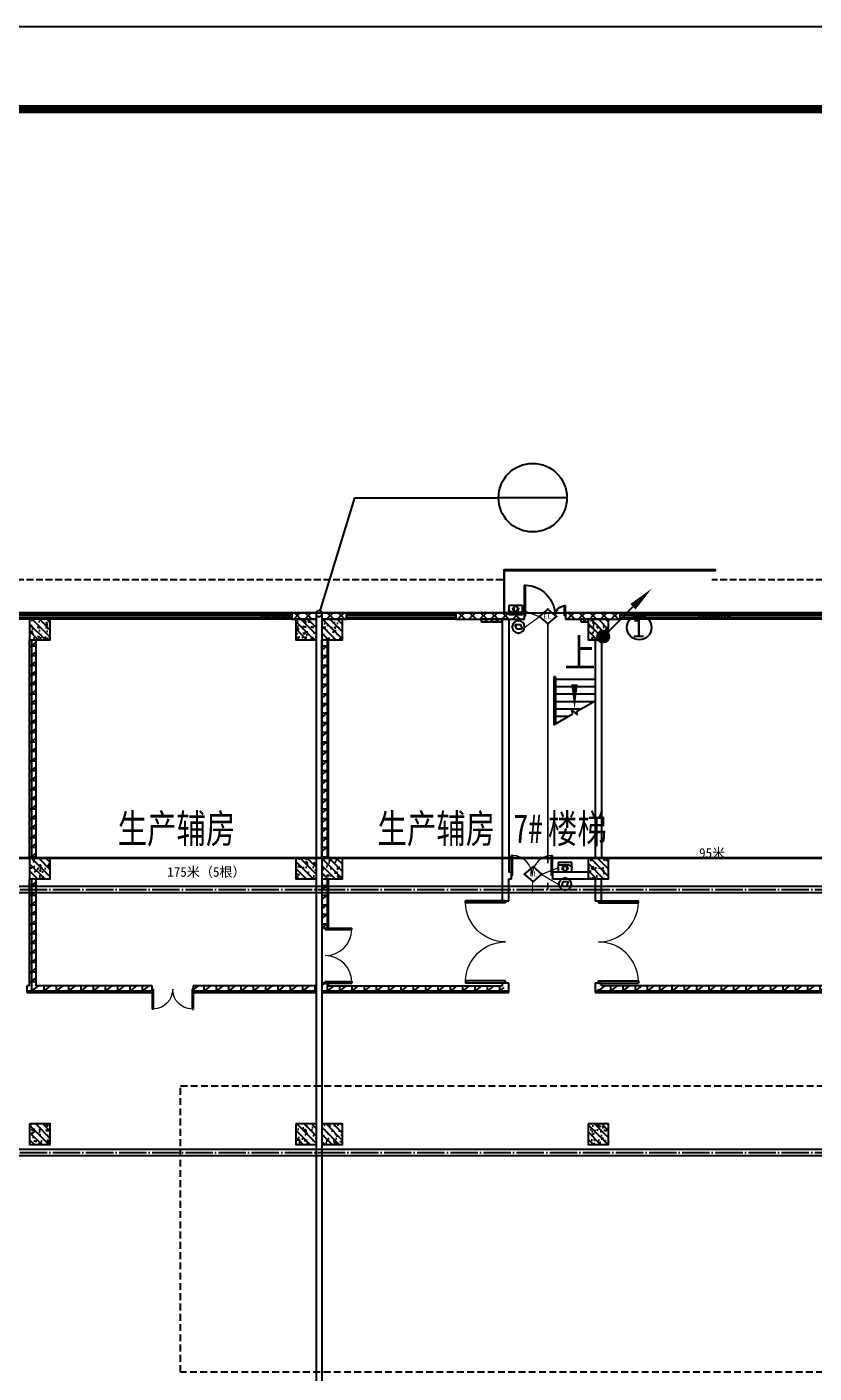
# Model space of a CAD drawing. Header units: millimetres. Extents: x -633009578 to 5705885, y -633235091 to 2571734.
# Drawn here: x 4095545 to 4124302, y 2168315 to 2217460 of the extents above; entities that cross this region are included whole.
import ezdxf
from ezdxf.enums import TextEntityAlignment as Align

# ---------------------------------------------------------------- set-up
doc = ezdxf.new("R2010")
doc.units = ezdxf.units.MM
doc.header["$LTSCALE"] = 1000
doc.header["$MEASUREMENT"] = 0
for name, pattern in [('DASH', [0.35, 0.25, -0.1]), ('DOTE', [2.4200000000000004, 2, -0.2, 0.02, -0.2]), ('HIDDEN', [0.375, 0.25, -0.125])]:
    doc.linetypes.add(name, pattern=pattern)
doc.layers.get('0').update_dxf_attribs({"color": 9})
for name, color, linetype in [('000000000000电气', 7, 'Continuous'), ('3T_WOOD', 21, 'Continuous'), ('A-ABOV(投影线)', 154, 'HIDDEN'), ('A-COLUM(柱)', 255, 'Continuous'), ('A-DI-I(索引)', 21, 'Continuous'), ('A-DOOR(门）', 4, 'Continuous'), ('A-F-AREA(计算)', 5, 'Continuous'), ('A-FLOR(看线)', 8, 'Continuous'), ('A-HATH(填充)', 8, 'Continuous'), ('A-LM-RAIL(栏杆)', 167, 'Continuous'), ('A-ST-O(室外)', 54, 'Continuous'), ('A-STAR(楼梯)', 51, 'Continuous'), ('A-TEXT(房间)', 243, 'Continuous'), ('A-WALL(墙)', 255, 'Continuous'), ('A-WINDOW（窗）', 4, 'Continuous'), ('DIM_SYMB', 3, 'Continuous'), ('PUB_TEXT', 7, 'Continuous'), ('WALL', 9, 'Continuous'), ('电-弱电平面-箭头', 3, 'Continuous'), ('电-强电平面-线缆', 3, 'Continuous'), ('电-桥架', 4, 'Continuous'), ('设备-安防', 3, 'Continuous'), ('设备-箱柜', 3, 'Continuous'), ('院图签、封面151013$0$PUB_TITLE', 153, 'Continuous'), ('院图签、封面151013$0$图签文字', 4, 'Continuous')]:
    doc.layers.add(name, color=color, linetype=linetype)
doc.styles.add('_TCH', font='simhei.ttf', dxfattribs={"width": 0.75, "bigfont": 'hztxt.shx'})
doc.styles.add('_TCH_DIM', font='simhei.ttf', dxfattribs={"width": 0.8, "bigfont": 'hztxt.shx'})
doc.styles.add('_TEL_DIM', font='simhei.ttf', dxfattribs={"height": 3.5, "bigfont": 'HZTXT'})
doc.styles.add('IDQSTYLE', font='simhei.ttf', dxfattribs={"width": 0.707, "bigfont": 'hztxt.shx'})
doc.styles.add('宋', font='simhei.ttf', dxfattribs={"width": 0.8})
doc.styles.add('宋体', font='simhei.ttf')
doc.styles.add('院图签、封面151013$0$-宋体', font='simhei.ttf', dxfattribs={"width": 0.8})
pattern_1 = [(45, (2917379.395743424, 677977.51603476), (-56.1266007566822, 56.12660075668221), [])]
pattern_2 = [(0, (1606821.475196055, 677964.29318137), (0, 350), []), (37.875, (1607221.475196055, 677964.29318137), (-169.61527734408, 218.0766567528281), []), (90, (1607221.475196055, 677964.29318137), (-450, 2.755455298081545e-14), [])]
pattern_3 = [(45, (1606921.475196055, 677964.29318137), (-100.0001016555733, 100.0001016555733), []), (135, (1606921.475196055, 677964.29318137), (-100.0001016555733, -100.0001016555733), [])]
pattern_4 = [(45, (1607021.475196055, 677964.29318137), (-200.0002033111466, 200.0002033111467), []), (135, (1607021.475196055, 677964.29318137), (-200.0002033111467, -200.0002033111466), [])]

# ---------------------------------------------------------------- blocks, each defined once
blk = doc.blocks.new('$equip$00002496')
for p, q in [((-0.3257586027029902, -0.01245651182034635), (-0.3257586027029902, -0.04339440534022287)), ((-0.3257586027029902, -0.04339440534022287), (-0.2349881161644589, -0.04339440534022287)), ((-0.2349881161644589, -0.07433229886373738), (-0.2349881161644589, -0.01245651182034635)), ((0.2318991003703559, -0.04339041039929725), (0.3257586027029902, -0.04343435477494495)), ((0.2318995781242847, -0.07433229886373738), (0.2318995781242847, -0.01245651182034635)), ((0.3257586027029902, -0.01245651182034635), (0.3257586027029902, -0.04339440534022287))]:
    blk.add_line(p, q)
at = {"const_width": 0.04}
for points in [[(-0.3257569673587568, -0.01199135613933322), (-0.3257586027029902, -0.04339440534022287), (-0.2655665311758639, -0.04339440534022287)], [(-0.3257586027029902, -0.01209546335303457), (-0.3254450895765331, 0.007862924336222932), (-0.3246427298145136, 0.02099261244438821), (-0.3230396698054392, 0.03683146784896962), (-0.3200834360468434, 0.05640672732988605), (-0.3158846532169264, 0.07655434396292549), (-0.3114238906564424, 0.0934556857937423), (-0.3053167008911259, 0.1125148900100612), (-0.2961030303267762, 0.1360363546918961), (-0.2870512925146613, 0.1553192011742794), (-0.2776002755272202, 0.1727327617008996), (-0.2650090074748732, 0.1928330976625148), (-0.2480697203573072, 0.2158072831662139), (-0.2307201034273021, 0.2357486963155679), (-0.2183433735772269, 0.2482254943279258), (-0.2048552286432823, 0.2604362391903123), (-0.1911825684801443, 0.2715267914645665), (-0.1736025161517318, 0.2841171126310655), (-0.1547964517085347, 0.2957489191248897), (-0.1366549688245868, 0.3053642205159122), (-0.1125469685212011, 0.3159432491156622), (-0.09099250963481609, 0.3234552737812919), (-0.07185881528130267, 0.3286887830108753), (-0.0476470465073362, 0.3334767393171205), (-0.03344249982910696, 0.3353641694484395), (-0.01254353142576292, 0.33693107711224), (0.006284847928327508, 0.3371227143543365), (0.02112160998512991, 0.3364609976488282), (0.03364834297099151, 0.3353416012541857), (0.04427512355323415, 0.3339856622114894), (0.0514455190859735, 0.3328576949279523), (0.06296124946675263, 0.3306819992103556), (0.07295717955275904, 0.3284235992541653), (0.08476642325695138, 0.3253025975027413), (0.09841386118205264, 0.3210671038432338), (0.1073930458223913, 0.3179007922954042), (0.1189192084857496, 0.3133782735822024), (0.1273616340185981, 0.309727315147029), (0.1385068310191855, 0.3044504504359793), (0.1500006543647032, 0.2984373588406015), (0.1638636618590681, 0.2903635228794883), (0.1733825990086189, 0.2842636587374727), (0.1825355213950388, 0.2779405411420157), (0.1897162082022987, 0.2726458121323958), (0.1961934307328193, 0.2676024858810706), (0.2032832070399309, 0.2617741676658625), (0.2108134823647561, 0.2552078580083617), (0.217798692494398, 0.2487452608329477), (0.228148777372553, 0.2384502620334388), (0.2384204440459143, 0.2272843058126455), (0.2434306646027835, 0.2214536424435209), (0.2496786895935657, 0.2137899235021905), (0.2547404104698217, 0.2072320931656577), (0.2611980655201478, 0.1983612801268464), (0.2680283635418164, 0.1882836692966521), (0.2770073256251635, 0.1737512327563309), (0.2837973800196778, 0.1615835285520006), (0.2918694003747078, 0.1454322725621751), (0.2969779347913573, 0.1339993972869706), (0.3002692127192859, 0.126001952077786), (0.3046930583077483, 0.1142746343793988), (0.3092767016933067, 0.1005832550908963), (0.3129390048998175, 0.08807579556378187), (0.3161395389179233, 0.07547706223704154), (0.3186645603709621, 0.06388206950578024), (0.3211643142713001, 0.0500421286051278), (0.3228813630266814, 0.03809697220276576), (0.3240568224427989, 0.02762096420337912), (0.324859512373223, 0.01811108543552109), (0.3254132453730563, 0.00858592767326627), (0.3257090797560522, -0.00049248671712121), (0.3257832243107259, -0.007853463819628814), (0.3257586027029902, -0.01597356299680541)], [(0.2318995781242847, -0.04343435477494495), (0.3257586027029902, -0.04343435477494495), (0.3257689946476603, -0.01254634189172066)]]:
    blk.add_lwpolyline(points, dxfattribs=at)
blk.add_lwpolyline([(-0.2349881161644589, -0.04339440534022287), (-0.234988116149907, -0.07433229886373738, 0.0182959325663468), (-0.2341963414801285, -0.09596305228842539, 0.02057100331636309), (-0.2314330486115068, -0.1200309692394512, 0.01615663239953969), (-0.2279163057246478, -0.1385404972170363, 0.01693810384346652), (-0.2229987668251852, -0.1574872628661979, 0.01329564042987737), (-0.2183254288102034, -0.1718583239271538, 0.01774370437729911), (-0.2109808493987657, -0.190436463271908, 0.01810240356969195), (-0.202383055788232, -0.2083190727098554, 0.02333614132905712), (-0.1896684531238861, -0.229968408079003, 0.02044170027676835), (-0.1774249378067907, -0.2471703877454274, 0.01989766451918913), (-0.1643957158521516, -0.2626632182400499, 0.02937469172712198), (-0.1439065932936501, -0.2826519741392985, 0.02046687747088341), (-0.1288843219663249, -0.2946362194343237, 0.01994697534980988), (-0.1136344562692102, -0.3049034932155337, 0.02634036321689085), (-0.09301181325281505, -0.3161697710966109, 0.02276514568385508), (-0.07478138820442837, -0.3239164370424987, 0.02206410967143575), (-0.05684026748349424, -0.3297063967147551, 0.0175610551311905), (-0.04245622256712522, -0.3331187941075768, 0.01884926235006773), (-0.02688140393001959, -0.3356341081016581, 0.02667427645081797), (-0.004813117921003141, -0.3371611547772773, 0.02406458763464014), (0.01513338900986128, -0.3365152710211987, 0.01749181383793592), (0.02959480640129186, -0.334837958071148, 0.02217984979833747), (0.04783707972092088, -0.3312386844263528, 0.01670575936897621), (0.06151090867933817, -0.3274165873117454, 0.0217722080425489), (0.0790706878178753, -0.3210165422860882, 0.03374751034879078), (0.1057169104751665, -0.3077975864252949, 0.02730692637543976), (0.1266723583685234, -0.2939906737810816, 0.03748691983271558), (0.1535541368793929, -0.2707855348744488, 0.02366876899911156), (0.1697097239521099, -0.2529639476961165, 0.02463610663642848), (0.1846068157610716, -0.2329478090214252, 0.02205649491069121), (0.1970839504210744, -0.2124338016146794, 0.01935462041009298), (0.206340296252165, -0.1939205355338345, 0.01688452340010287), (0.2137288127123611, -0.1760053912075819, 0.01966230157732925), (0.2205645790236304, -0.1552443572727498, 0.01731440631145223), (0.2255364213342546, -0.135285412416124, 0.01765737348860424), (0.2290203964221291, -0.1154880664689699, 0.01633418443731503), (0.2311199677496916, -0.09579652929824078, 0.01862757118903319), (0.2318995781388367, -0.07433229886373738, -0.000472708372486724), (0.2318995781242847, -0.05279222321769339, 0.0004727079955161621), (0.2318995781242847, -0.03244852855277713, -0.0004727079955161849), (0.2318995781242847, -0.01245341187313898, 0.0193493677842396), (0.2310570476547582, 0.009855565578618553, 0.01770133877692018), (0.2286674682109151, 0.03113219686929369, 0.0176091688965659), (0.2250366548687452, 0.05081065330523415, 0.01973381331635689), (0.2191032464616001, 0.07337515754625201, 0.01545712335130221), (0.2136441482725786, 0.08944355720814201, 0.01638136793352114), (0.2064366456615971, 0.1069191381830024, 0.01889577194154605), (0.1974724603933282, 0.124934014853352, 0.01460926708694749), (0.1893017992697423, 0.1389198372235114, 0.01834707667655943), (0.1788048267626436, 0.154441256672726, 0.01802701254956099), (0.1670945117075462, 0.16930223901727, 0.01918510430489061), (0.1545159021334257, 0.1830286705735489, 0.02609018841368346), (0.1355203122220701, 0.2003201775660273, 0.02726780140366601), (0.1154953059740365, 0.2149753960547969, 0.02826022181265756), (0.09302354548708536, 0.2278643579738855, 0.01768013504660025), (0.07947741153475363, 0.2340587330181734, 0.02983831462154809), (0.05467275061528198, 0.242662508819194, 0.03688840652984774), (0.02498369276872836, 0.248695417874842, 0.03132680170442304), (-0.00154426900553517, 0.2503981151239714, 0.02152297382195137), (-0.01876981760142371, 0.249681544064515, 0.02781603352576516), (-0.04232023857184686, 0.2463571927401063, 0.02781924796867374), (-0.06450405267241877, 0.2406578850968799, 0.01792787672923883), (-0.07963114288577344, 0.2352566086992738, 0.0262865457487697), (-0.09992356615839526, 0.2259165745053906, 0.02119287732084118), (-0.11706115740526, 0.2159602789688506, 0.0171568808815843), (-0.1294802093179896, 0.207409261194698, 0.02416187819285423), (-0.1477007803769084, 0.1925049077508447, 0.02878934091920857), (-0.167043774476042, 0.1729245897222427, 0.01847703741819992), (-0.1794630369258812, 0.1577163090223621, 0.0213830109619632), (-0.1916570924367988, 0.1400851354956103, 0.01760758065260107), (-0.2016330892802216, 0.1229453873020248, 0.01681983214104903), (-0.2093724703590851, 0.1072558663363452, 0.01906551868470904), (-0.2177670299279271, 0.08662868678948143, 0.01663457793315364), (-0.2233549865341047, 0.06948587926308392, 0.01199850358657596), (-0.227126173209399, 0.05518552293506218, 0.01921348092443342), (-0.2312853431794792, 0.03417440378689207, 0.0129120010522256), (-0.2334025729942368, 0.01812716938002268, 0.01673519548586339), (-0.2347496548027266, -0.0005786718757008202, 0.009174826161293947), (-0.2349881161644589, -0.01245651182034635, 0.0008621608417457901), (-0.2349881161644589, -0.04339440534022287), (-0.2961449461872689, -0.04339440534022287, 56.79143426085979)], format="xyb", dxfattribs=at)
for centre, major_axis, ratio, start_param, end_param in [((0, -0.007853463819628814), (-5.946726671962764e-16, 0.3450403896201966), 0.944188663444044, 4.700094459124145, 7.866276155235024), ((-0.00154426900553517, -0.01245651181670837), (0, 0.2628546269403538), 0.8881100928804517, 4.71238898038469, 7.853981633974483), ((-0.00154426900553517, -0.07433229886373738), (0, -0.2628546269403538), 0.8881100928804517, 4.71238898038469, 7.853981633974483)]:
    blk.add_ellipse(centre, major_axis=major_axis, ratio=ratio, start_param=start_param, end_param=end_param)
for p in [(0, 0.3371869258007791), (-0.3257586027029902, -0.04339440534022287), (0, -0.3371811744327715), (0.3256694684678223, -0.04536965262741433)]:
    blk.add_point(p)
at = {"color": 7, "style": '_TEL_DIM', "flags": 1}
blk.add_attdef('A', text='', height=2e-05, dxfattribs=at).set_placement((0, 0), align=Align.MIDDLE_CENTER)
blk = doc.blocks.new('$equip$00002617')
for p, q in [((0.6250151190488396, 0.4150200000058248), (-0.6249848809511604, 0.4150200000058248)), ((-0.6249848809511604, 0.4150200000058248), (-0.6249848809511604, -0.4149799999959214)), ((-0.6249848809511604, 0.2150200000050972), (0.3250151190459292, 0.2150200000050972)), ((0.3250151190459292, 0.2150200000050972), (0.6250151190488396, 0.07502000000567932)), ((0.6250151190488396, -0.4149799999959214), (0.6250151190488396, 0.4150200000058248)), ((-0.6249848809511604, -0.4149799999959214), (0.6250151190488396, -0.4149799999959214))]:
    blk.add_line(p, q)
at = {"linetype": 'Continuous', "const_width": 0.04}
blk.add_lwpolyline([(-0.6249848809511604, 0.4150200000058248), (0.6250151190488396, 0.4150200000058248), (0.6250151190488396, -0.4149799999959214), (-0.6249848809511604, -0.4149799999959214)], close=True, dxfattribs=at)
at = {"color": 1}
for p in [(-0.6249848809511604, 2.000000495172571e-05), (1.51190488395514e-05, 0.4150200000058248), (0.6250151190488396, 2.000000495172571e-05), (0.01750438004455646, -0.4149799999959214)]:
    blk.add_point(p, dxfattribs=at)
at = {"color": 7, "style": '_TEL_DIM', "flags": 1}
blk.add_attdef('A', text='', height=2.5e-05, dxfattribs=at).set_placement((0, 0), align=Align.MIDDLE_CENTER)
blk = doc.blocks.new('A$C40EF29F0')
for name, p, xscale, yscale, zscale in [('$equip$00002617', (257.9972608285025, 173.994528161973), 400, 400, 400), ('$equip$00002496', (256.1213830718771, 133.3334205766732), 315, 315, 315)]:
    blk.add_blockref(name, p, dxfattribs=dict(xscale=xscale, yscale=yscale, zscale=zscale))
blk = doc.blocks.new('$equip$00002620')
for p, q in [((-0.1058179566880426, 0.1152844922435179), (-0.1858179566897888, -0.1047155077576463)), ((0.1624100250937772, 0.1152844922435179), (-0.1058179566880426, 0.1152844922435179)), ((0.08241002509203099, -0.1047155077576463), (0.1624100250937772, 0.1152844922435179)), ((-0.1858179566897888, -0.1047155077576463), (0.08241002509203099, -0.1047155077576463))]:
    blk.add_line(p, q)
at = {"const_width": 0.04}
blk.add_lwpolyline([(-0.2999925000021904, 9.999999747378752e-06, 1), (0.3000075000036304, 9.999999747378752e-06, 0.9999999999999999), (-0.2999925000021904, 9.999999747378752e-06, 1)], format="xyb", dxfattribs=at)
blk.add_circle((7.500000720028765e-06, 9.999999747378752e-06), 0.3000000000001062)
at = {"color": 1}
for p in [(-0.2999924999985524, 9.999999747378752e-06), (7.500000720028765e-06, 0.3000099999990198), (0.3000075000036304, 9.999999747378752e-06), (7.500000720028765e-06, -0.299989999999525)]:
    blk.add_point(p, dxfattribs=at)
at = {"color": 7, "style": '_TEL_DIM', "flags": 1}
blk.add_attdef('A', text='', height=2.5e-05, dxfattribs=at).set_placement((0, 0), align=Align.MIDDLE_CENTER)
blk = doc.blocks.new('$equip$00002474')
for p, q in [((-0.519992380955955, 1.000000338535756e-05), (7.619048119522631e-06, 0.4400100000020757)), ((7.619048119522631e-06, -0.4399899999989429), (-0.519992380955955, 1.000000338535756e-05)), ((7.619048119522631e-06, 0.4400100000020757), (0.5200076190521941, 1.000000338535756e-05)), ((0.5200076190521941, 1.000000338535756e-05), (7.619048119522631e-06, -0.4399899999989429))]:
    blk.add_line(p, q)
at = {"const_width": 0.04}
blk.add_lwpolyline([(7.619048119522631e-06, 0.4400100000020757), (-0.519992380955955, 1.000000338535756e-05), (7.619048119522631e-06, -0.4399899999989429), (0.5200076190521941, 1.000000338535756e-05), (7.619048119522631e-06, 0.4400100000020757), (-0.519992380955955, 1.000000338535756e-05)], dxfattribs=at)
for p in [(-0.519992380955955, 1.000000338535756e-05), (7.619048119522631e-06, 0.4400100000020757), (0.5200076190521941, 1.000000338535756e-05), (7.619048119522631e-06, -0.4399899999989429)]:
    blk.add_point(p)
at = {"color": 7, "style": '_TEL_DIM'}
blk.add_attdef('$TEXT$', text='', height=0.3, dxfattribs=at).set_placement((0.02805548798642121, 0.01213281898526475), align=Align.MIDDLE_CENTER)
at = {"color": 7, "style": '_TEL_DIM', "flags": 1}
blk.add_attdef('A', text='', height=2e-05, dxfattribs=at).set_placement((0, 0), align=Align.MIDDLE_CENTER)
blk = doc.blocks.new('*X130')
at = {"color": 0, "linetype": 'Continuous'}
for p, q in [((192.587376364835, 446.7215535232801), (193.8713933576327, 448.0055705160779)), ((192.6509968705344, 446.3609099602676), (194.2320369206452, 447.9419500103785)), ((192.6864539319484, 447.2448951591055), (193.3480517218074, 447.9064929489645)), ((192.7889704286661, 446.0746194496875), (194.5183274312254, 447.8039764522467)), ((192.9823694457329, 445.8437543980423), (194.7491924828706, 447.61057743518)), ((193.2275231399996, 445.664644023597), (194.9283028573159, 447.3654237409133)), ((193.5311577474, 445.5440145622856), (195.0489323186273, 447.0617891335129)), ((193.9202347052458, 445.5088274514194), (195.0841194294935, 446.6727121756671)), ((194.6075199946775, 445.7718486721392), (194.8210982087737, 445.9854268862354))]:
    blk.add_line(p, q, dxfattribs=at)
blk = doc.blocks.new('HC001441')
at = {"color": 0, "linetype": 'Continuous'}
blk.add_line((0, -0.05776119327242668), (3.105492900474815, 3.117216328523909), dxfattribs=at)
blk.add_lwpolyline([(3.105492900474815, 3.117216328523909, 0.8, 0, 0), (5.057392361378561, 5.003787405167827, 0, 0, 0)], format="xyseb", dxfattribs=at)
blk.add_circle((0, 0), 0.625, dxfattribs=at)
at = {"color": 0, "linetype": 'Continuous', "xscale": 0.5, "yscale": 0.5, "zscale": 0.5}
blk.add_blockref('*X130', (-96.91845018383279, -223.3780232566237), dxfattribs=at)
at = {"color": 0, "style": 'IDQSTYLE', "width": 0.7}
blk.add_attdef('PSFHATT', (7.057392361378561, -0.62500001), '', height=2.5, dxfattribs=at)
blk = doc.blocks.new('G$CF6649E20')
at = {"layer": '电-弱电平面-箭头', "color": 4}
blk.add_circle((1316.889421409462, 332.4712073528208), 448.9330526033001, dxfattribs=at)
at = {"layer": '电-弱电平面-箭头', "color": 4, "xscale": 350, "yscale": 350, "zscale": 350}
blk.add_blockref('HC001441', (0, 0), dxfattribs=at)
at = {"layer": '电-弱电平面-箭头', "color": 4, "style": '宋'}
blk.add_text('1', height=700, dxfattribs=at).set_placement((1046.360447603278, -30.60809063538909))
blk = doc.blocks.new('G$C989A74A2')
blk.add_blockref('G$CF6649E20', (76989.5834476673, -645.3929579644464))
blk = doc.blocks.new('建筑图框_A1')
at = {"layer": '院图签、封面151013$0$PUB_TITLE'}
blk.add_lwpolyline([(0, 0), (84100, 0), (84100, 59400), (0, 59400)], close=True, dxfattribs=at)
at = {"layer": '院图签、封面151013$0$PUB_TITLE', "const_width": 100}
blk.add_lwpolyline([(2500, 1000), (83100, 1000), (83100, 58400), (2500, 58400)], close=True, dxfattribs=at)
at = {"layer": '院图签、封面151013$0$图签文字', "color": 6, "style": '院图签、封面151013$0$-宋体'}
for tag, height, width, p in [('工程主持人', 400, 0.7999999999883585, (79990.91196859907, 29505.93707200652)), ('审定', 400, 0.7999999999883585, (79990.91196859907, 28705.93707200605)), ('审核', 400, 0.7999999999883585, (79990.91196859907, 27905.93707200559)), ('专业负责人', 400, 0.7999999999883585, (79990.91196859907, 27105.93707200512)), ('校对', 400, 0.7999999999883585, (79990.91196859907, 26305.93707200466)), ('设计', 400, 0.7999999999883585, (79990.91196859907, 25505.93707200419)), ('方案设计人', 400, 0.7999999999883585, (79990.91196859907, 24706.79438478127)), ('工程编号', 300, 0.7000000000116415, (81000.00416498398, 8700.424278954277)), ('版次', 300, 0.7000000000116415, (78738.08139540046, 3005.726258059498)), ('日期', 300, 0.7000000000116415, (82038.0813954557, 3000.226258123759)), ('图号', 200, 0.7000000000116415, (82538.08139542397, 2400.075247410685)), ('比例', 300, 0.7000000000116415, (78738.08139537089, 2200.188802679535)), ('图号_X施', 300, 0.7000000000116415, (81538.08139540977, 2200.188802651362)), ('图号_总数', 200, 0.7000000000116415, (82538.08139541186, 2000.075247410219))]:
    blk.add_attdef(tag, text='', height=height, dxfattribs=dict(at, width=width)).set_placement(p, align=Align.MIDDLE_CENTER)
at = {"layer": '院图签、封面151013$0$图签文字', "color": 6, "style": '院图签、封面151013$0$-宋体', "width": 0.7}
for tag, p in [('建设单位_001', (80935.88661794258, 7446.21079580821)), ('工程名称_001', (80933.52706738078, 6045.368099178996)), ('图名_001', (79742.88288308708, 4059.656552180292))]:
    blk.add_attdef(tag, p, '', height=300, dxfattribs=at)
blk = doc.blocks.new('$DorLib2D$00000002')
for p, q in [((-0.5, -5.684341886080802e-17), (-0.5000000000000007, 0.4875)), ((-0.4750000000000007, 0.4875), (-0.5000000000000007, 0.4875)), ((-0.475, -2.842170943040401e-17), (-0.4750000000000007, 0.4875)), ((0.475, -2.842170943040401e-17), (0.4750000000000007, 0.4875)), ((0.4750000000000007, 0.4875), (0.5000000000000007, 0.4875)), ((0.5, -5.684341886080802e-17), (0.5000000000000007, 0.4875)), ((-0.5, -5.684341886080802e-17), (-0.475, -2.842170943040401e-17)), ((0.5, -5.684341886080802e-17), (0.475, -2.842170943040401e-17))]:
    blk.add_line(p, q)
at = {"lineweight": 13}
for centre, start, end in [((-0.4875, -4.263256414560601e-17), 0, 88.53071641864632), ((0.4875, -4.263256414560601e-17), 91.4692835813537, 180)]:
    blk.add_arc(centre, 0.4875, start, end, dxfattribs=at)
blk = doc.blocks.new('$TCHSYS$WIN2D')
for p, q in [((-0.5, 0.5), (0.5, 0.5)), ((-0.5, 0.5), (-0.4999999999999999, -0.5)), ((0.5, 0.5), (0.4999999999999998, -0.5)), ((0.5, 0.1666666666666666), (-0.5, 0.1666666666666666)), ((0.5, -0.1666666666666667), (-0.5, -0.1666666666666667)), ((-0.4999999999999999, -0.5), (0.5, -0.5))]:
    blk.add_line(p, q)
blk = doc.blocks.new('$DorLib2D$00000225')
at = {"color": 0}
for p, q in [((0.4750000000000032, -0.001447885298549778), (0.4750000000000032, 0.7521225008925327)), ((0.4750000000000032, 0.7521225008925327), (0.5000000000000036, 0.7521225008925363)), ((0.5000000000000036, -0.001447885298549778), (0.5000000000000036, 0.7521225008925363)), ((-0.4999999999999982, -3.552713678800501e-15), (-0.5, 0.252035990386009)), ((-0.4750000000000014, 0.252035990386009), (-0.5, 0.252035990386009)), ((-0.4749999999999996, -3.552713678800501e-15), (-0.4750000000000014, 0.252035990386009)), ((-0.4749999999999996, -3.552713678800501e-15), (-0.4999999999999947, -3.552713678800501e-15)), ((0.4750000000000032, -0.001447885298549778), (0.4999999999999929, -0.001447885298549778))]:
    blk.add_line(p, q, dxfattribs=at)
for centre, radius, start, end in [((0.5046168020419071, -0.001920809357812914), 0.7546247204382253, 92.24926861260724, 179.7237749158362), ((-0.5007908120542499, 0.002572563917482285), 0.2507930763238999, 359.7898704778746, 84.09743784757413)]:
    blk.add_arc(centre, radius, start, end, dxfattribs=at)
blk = doc.blocks.new('_FZH')
h = blk.add_hatch()
h.set_pattern_fill('钢筋混凝土', color=256, scale=0.1, style=0)
h.set_pattern_definition([(45, (0, 0), (-0.1767766952966369, 0.1767766952966369), []), (50, (0, 0), (0.7172601826007535, -0.06275213498259512), [0.07500000000000001, -0.8250000000000001]), (355, (0, 0), (-0.138751333613, 0.7521921337000119), [0.06, -0.66]), (100.4514, (0.05977168000000001, -0.00522934), (0.5785093817140216, 0.6894395420609536), [0.06374019, -0.701142112]), (46.1842, (0, 0.2), (1.067241048625645, -0.1655190143290181), [0.1125, -1.2375]), (96.6356, (0.088936745, 0.186206693), (0.9346627055487033, 0.9741178709004418), [0.095610288, -1.051713]), (351.1842, (0, 0.2), (0.9346619451336272, 0.9741186009253247), [0.09000000000000001, -0.9900000000000001]), (21, (0.1, 0.15), (0.5969070521184617, -0.4026188906653388), [0.07500000000000001, -0.8250000000000001]), (326, (0.1, 0.15), (0.2433153319215824, 0.7251500450468529), [0.06, -0.66]), (71.4514, (0.149742233, 0.116448394), (0.84022262858149, 0.3225304967099524), [0.06374019, -0.701142112]), (37.50000000000001, (0, 0), (0.01215985531729062, 0.3328938538313115), [0, -0.652, 0, -0.67, 0, -0.6625000000000001]), (7.499999999999999, (0, 0), (0.2630695374421486, 0.3944117118823603), [0, -0.382, 0, -0.637, 0, -0.2525]), (-32.5, (-0.223, 0), (0.533822436172409, -0.02255487173437976), [0, -0.25, 0, -0.78, 0, -1.035]), (-42.5, (-0.323, 0), (0.5831861693423862, 0.1001049823323177), [0, -0.325, 0, -0.518, 0, -0.735])])
h.paths.add_polyline_path([(-0.5, -0.5), (0.5, -0.5), (0.5, 0.5), (-0.5, 0.5)])
blk.add_lwpolyline([(-0.5, -0.5), (0.5, -0.5), (0.5, 0.5), (-0.5, 0.5)], close=True)

msp = doc.modelspace()

# ---------------------------------------------------------------- hatches: boundary and pattern name
at = {"layer": '3T_WOOD'}
h = msp.add_hatch(dxfattribs=at)
h.set_pattern_fill('ANSI31', color=256, scale=50)
h.set_pattern_definition(pattern_1)
h.paths.add_polyline_path([(4104119.994032199, 2196074.629172625), (4105219.994032199, 2196074.629172625), (4105219.994032199, 2195834.629172625), (4104119.994032199, 2195834.629172625)])
h = msp.add_hatch(dxfattribs=at)
h.set_pattern_fill('ANSI31', color=256, scale=50)
h.set_pattern_definition(pattern_1)
h.paths.add_polyline_path([(4120119.941630373, 2196074.629172624), (4121219.941630373, 2196074.629172624), (4121219.941630373, 2195834.629172624), (4120119.941630373, 2195834.629172624)])
at = {"layer": 'A-HATH(填充)'}
h = msp.add_hatch(dxfattribs=at)
h.set_pattern_fill('多孔材料', color=256, scale=100, style=0)
h.set_pattern_definition(pattern_4)
h.paths.add_polyline_path([(4106119.994031782, 2196074.629172626), (4105219.994032522, 2196074.629172632), (4105219.994032522, 2195834.629172626), (4106119.994031782, 2195834.629172626)])
h = msp.add_hatch(dxfattribs=at)
h.set_pattern_fill('多孔材料', color=256, scale=100, style=0)
h.set_pattern_definition(pattern_4)
h.paths.add_polyline_path([(4106319.994031765, 2195834.629172626), (4107219.994031504, 2195834.62917263), (4107219.994031504, 2196074.629172631), (4106319.994031765, 2196074.629172626)])
h = msp.add_hatch(dxfattribs=at)
h.set_pattern_fill('多孔材料', color=256, scale=100, style=0)
h.set_pattern_definition(pattern_4)
h.paths.add_polyline_path([(4111219.994031504, 2195834.62917263), (4113719.994032013, 2195834.62917263), (4113719.994032013, 2196074.629172631), (4111219.994031504, 2196074.629172631)])
h = msp.add_hatch(dxfattribs=at)
h.set_pattern_fill('多孔材料', color=256, scale=50, style=0)
h.set_pattern_definition(pattern_3)
h.paths.add_polyline_path([(4112909.994031763, 2195834.629173377), (4112149.994031682, 2195834.629173377), (4112149.994031682, 2195734.629173377), (4112909.994031763, 2195734.629173377)])
h = msp.add_hatch(dxfattribs=at)
h.set_pattern_fill('多孔材料', color=256, scale=100, style=0)
h.set_pattern_definition(pattern_4)
h.paths.add_polyline_path([(4115219.994032013, 2195834.62917263), (4117219.994031505, 2195834.62917263), (4117219.994031504, 2196074.629172631), (4115219.994032013, 2196074.629172631)])
h = msp.add_hatch(dxfattribs=at)
h.set_pattern_fill('多孔材料', color=256, scale=50, style=0)
h.set_pattern_definition(pattern_3)
h.paths.add_polyline_path([(4116044.994031782, 2195834.629172626), (4115794.994031755, 2195834.629172626), (4115794.994031755, 2195734.629172626), (4116044.994031782, 2195734.629172626)])
h = msp.add_hatch(dxfattribs=at)
h.set_pattern_fill('空心砖', color=256, scale=100, style=0)
h.set_pattern_definition(pattern_2)
h.paths.add_polyline_path([(4095644.994031782, 2187109.629172626), (4095884.994031792, 2187109.629172626), (4095884.994031792, 2195084.629172626), (4095644.994031792, 2195084.629172626)])
h = msp.add_hatch(dxfattribs=at)
h.set_pattern_fill('空心砖', color=256, scale=100, style=0)
h.set_pattern_definition(pattern_2)
h.paths.add_polyline_path([(4106319.994031782, 2187109.629172626), (4106559.994031695, 2187109.629172626), (4106559.994031695, 2195084.629172346), (4106319.994031695, 2195084.629172346)])
h = msp.add_hatch(dxfattribs=at)
h.set_pattern_fill('空心砖', color=256, scale=100, style=0)
h.set_pattern_definition(pattern_2)
h.paths.add_polyline_path([(4095884.994031796, 2186359.629172626), (4095644.994031796, 2186359.629172626), (4095644.994031837, 2182454.62917263), (4095764.994031822, 2182374.62917263), (4095884.994031837, 2182454.629172634)])
h = msp.add_hatch(dxfattribs=at)
h.set_pattern_fill('空心砖', color=256, scale=100, style=0)
h.set_pattern_definition(pattern_2)
h.paths.add_polyline_path([(4106559.994031691, 2186359.629172626), (4106319.994031696, 2186359.629172626), (4106319.994031699, 2184554.629172276), (4106559.994031672, 2184554.629172276)])
h = msp.add_hatch(dxfattribs=at)
h.set_pattern_fill('空心砖', color=256, scale=100, style=0)
h.set_pattern_definition(pattern_2)
h.paths.add_polyline_path([(4106559.994031616, 2182454.629172594), (4106559.994031635, 2182554.629172276), (4106319.994031713, 2182554.629172276), (4106319.994031726, 2182214.6291726)])
h = msp.add_hatch(dxfattribs=at)
h.set_pattern_fill('空心砖', color=256, scale=100, style=0)
h.set_pattern_definition(pattern_2)
h.paths.add_polyline_path([(4095644.994031837, 2182454.62917263), (4095544.994032522, 2182454.629172615), (4095544.994032521, 2182214.629172631), (4095764.994031792, 2182214.629172626), (4095764.994031822, 2182374.62917263)])
h = msp.add_hatch(dxfattribs=at)
h.set_pattern_fill('空心砖', color=256, scale=100, style=0)
h.set_pattern_definition(pattern_2)
h.paths.add_polyline_path([(4095764.994031792, 2182214.629172626), (4100119.994032013, 2182214.629172633), (4100119.994032013, 2182454.629172632), (4095884.994031837, 2182454.629172634), (4095764.994031822, 2182374.62917263)])
h = msp.add_hatch(dxfattribs=at)
h.set_pattern_fill('空心砖', color=256, scale=100, style=0)
h.set_pattern_definition(pattern_2)
h.paths.add_polyline_path([(4106119.994031779, 2182454.629172626), (4101619.994032013, 2182454.629172632), (4101619.994032013, 2182214.629172633), (4106119.994031779, 2182214.629172626)])
h = msp.add_hatch(dxfattribs=at)
h.set_pattern_fill('空心砖', color=256, scale=100, style=0)
h.set_pattern_definition(pattern_2)
h.paths.add_polyline_path([(4106559.994031616, 2182454.629172594), (4106319.994031726, 2182214.6291726), (4113149.994031834, 2182214.6291726), (4112909.994031837, 2182454.629172594)])
h = msp.add_hatch(dxfattribs=at)
h.set_pattern_fill('空心砖', color=256, scale=100, style=0)
h.set_pattern_definition(pattern_2)
h.paths.add_polyline_path([(4116299.994031816, 2182214.62917263), (4129969.994031504, 2182214.629172634), (4129969.994031504, 2182454.62917263), (4116539.994031704, 2182454.62917263)])

# ---------------------------------------------------------------- linework, layer by layer
at = {"layer": '000000000000电气', "color": 1, "lineweight": 35}
msp.add_line((4078631.110877555, 2187129.298689352), (4141267.938223043, 2187129.298689352), dxfattribs=at)
at = {"layer": '3T_WOOD'}
for points in [[(4104119.994032199, 2196074.629172625), (4105219.994032199, 2196074.629172625), (4105219.994032199, 2195834.629172625), (4104119.994032199, 2195834.629172625)], [(4120119.941630373, 2196074.629172624), (4121219.941630373, 2196074.629172624), (4121219.941630373, 2195834.629172624), (4120119.941630373, 2195834.629172624)]]:
    msp.add_lwpolyline(points, close=True, dxfattribs=at)
at = {"layer": 'A-ABOV(投影线)'}
msp.add_lwpolyline([(4101156.667770477, 2178803.556878567), (4136630.348125871, 2178803.556878567), (4136630.348125871, 2168352.961062868), (4101156.667770477, 2168352.961062868)], close=True, dxfattribs=at)
at = {"layer": 'A-DI-I(索引)'}
for p, q in [((4106252.713914114, 2196148.070244405), (4107519.27613839, 2200274.131571024)), ((4107519.27613839, 2200274.131571024), (4112772.312317013, 2200274.131571024)), ((4115272.312317013, 2200274.131571024), (4112772.312317013, 2200274.131571024))]:
    msp.add_line(p, q, dxfattribs=at)
msp.add_lwpolyline([(4106331.494031782, 2196041.47915988, 1), (4106108.494031782, 2196041.47915988, 1)], format="xyb", close=True, dxfattribs=at)
for centre, radius in [((4114022.312317013, 2200274.131571024), 1250), ((4106252.713914114, 2196148.070244405), 0)]:
    msp.add_circle(centre, radius, dxfattribs=at)
at = {"layer": 'A-DOOR(门）'}
msp.add_line((4113719.994031782, 2196074.629172626), (4115219.994031782, 2196074.629172626), dxfattribs=at)
at = {"layer": 'A-F-AREA(计算)'}
msp.add_lwpolyline([(4039079.994031782, 2196074.629172625), (4173359.994031782, 2196074.629172625), (4173359.994031782, 2059994.629172625), (4039079.994031782, 2059994.629172625)], close=True, dxfattribs=at)
at = {"layer": 'A-FLOR(看线)'}
for points in [[(4106119.994031765, 2128134.629172626), (4106119.994031782, 2195084.629172626)], [(4106319.994031766, 2195084.629172626), (4106319.994031766, 2128134.629172626)]]:
    msp.add_lwpolyline(points, dxfattribs=at)
at = {"layer": 'A-LM-RAIL(栏杆)'}
msp.add_lwpolyline([(4112994.994167125, 2196074.629161081), (4112994.993694454, 2197609.629139677), (4120705.053748022, 2197609.629139631), (4120705.053748022, 2197639.629139631), (4112964.993684572, 2197639.629139678), (4112964.994167125, 2196074.6291512)], dxfattribs=at)
at = {"layer": 'A-ST-O(室外)', "linetype": 'DASH'}
for points in [[(4112929.993796564, 2197274.629146055), (4039319.994031765, 2197274.629172629)], [(4148419.993537734, 2197274.629133269), (4120565.112969985, 2197274.629143296)]]:
    msp.add_lwpolyline(points, dxfattribs=at)
at = {"layer": 'A-STAR(楼梯)'}
for p, q in [((4114799.994031836, 2193727.862870898), (4114799.994031809, 2191986.61646899)), ((4114859.994031836, 2193727.862870898), (4114799.994031836, 2193727.862870898)), ((4114799.994031836, 2193634.629170897), (4114799.994031776, 2191986.616468664)), ((4114859.994031836, 2193727.862870898), (4114859.994031854, 2192021.257485167)), ((4116299.994031836, 2193634.629170897), (4114859.994031829, 2193634.629170953)), ((4116299.994031836, 2193364.629170897), (4114859.994031832, 2193364.629170953)), ((4116299.994031836, 2193634.629170897), (4116299.994031896, 2192852.641873292)), ((4116299.994031836, 2193094.629170897), (4114859.994031834, 2193094.629170953)), ((4114799.994031836, 2191986.616469005), (4115489.475187212, 2192384.688599669)), ((4116251.474608366, 2192824.629171057), (4114859.994031837, 2192824.629170953)), ((4115783.820889773, 2192554.629170744), (4114859.99403184, 2192554.629170953)), ((4115489.475187212, 2192384.688599669), (4115454.534616376, 2192515.088586358)), ((4115454.534616376, 2192515.088586358), (4115660.579557815, 2192342.19635199)), ((4115627.795558945, 2192464.547903524), (4116299.994031836, 2192852.64187279)), ((4115660.579557815, 2192342.19635199), (4115627.795558945, 2192464.547903524)), ((4115316.167173491, 2192284.629170987), (4114859.994031842, 2192284.629170953))]:
    msp.add_line(p, q, dxfattribs=at)
at = {"layer": 'A-WALL(墙)'}
for p, q in [((4112909.994031763, 2195834.629173377), (4112149.994031682, 2195834.629173377)), ((4112149.994031682, 2195734.629173377), (4112149.994031682, 2195834.629173377)), ((4112909.994031763, 2195734.629173377), (4112909.994031763, 2195834.629173377)), ((4112909.994031838, 2195834.629172626), (4112909.994031838, 2186479.629172682)), ((4113149.994031838, 2195834.629172626), (4112909.994031838, 2195834.629172626)), ((4113149.994031838, 2195834.629172626), (4113149.994031865, 2186599.629172801)), ((4116044.994031782, 2195834.629172626), (4115794.994031755, 2195834.629172626)), ((4115794.994031755, 2195734.629172626), (4115794.994031755, 2195834.629172626)), ((4112909.994031763, 2195734.629173377), (4112149.994031682, 2195734.629173377)), ((4116044.994031782, 2195734.629172626), (4115794.994031755, 2195734.629172626)), ((4095644.994031771, 2187109.629172906), (4095644.994031792, 2195084.629172626)), ((4095884.994031771, 2187109.629172906), (4095884.994031792, 2195084.629172626)), ((4106319.994031712, 2187109.629172255), (4106319.994031695, 2195084.629172346)), ((4106559.994031712, 2187109.629172255), (4106559.994031695, 2195084.629172346)), ((4116299.994031777, 2195084.629172906), (4116299.994031736, 2187109.629172906)), ((4116539.994031777, 2195084.629172906), (4116539.994031786, 2187109.629172906)), ((4112909.994031838, 2186479.629172682), (4112909.994031793, 2185554.629172276)), ((4113249.994031764, 2186599.629172906), (4113149.994031865, 2186599.629172801)), ((4113249.994031763, 2186359.629172848), (4113249.994031764, 2186599.629172906)), ((4116044.994031342, 2186599.629172894), (4114749.994031764, 2186599.629172845)), ((4114749.994031764, 2186599.629172845), (4114749.994031763, 2186359.629172841)), ((4095644.994031837, 2182454.62917263), (4095644.994031826, 2186359.629172255)), ((4095884.994031837, 2182454.629172634), (4095884.994031826, 2186359.629172255)), ((4106319.994031728, 2186359.629172906), (4106319.994031699, 2184554.629172276)), ((4106559.994031672, 2184554.629172276), (4106559.994031817, 2186359.629172906)), ((4113149.994031765, 2185554.629172276), (4113149.994031834, 2186359.629172797)), ((4113149.994031834, 2186359.629172797), (4113249.994031763, 2186359.629172848)), ((4114749.994031763, 2186359.629172841), (4116044.994031342, 2186359.62917295)), ((4116299.994031816, 2186359.629172784), (4116299.994031818, 2185554.629172276)), ((4116539.994031812, 2185554.629172276), (4116539.994031756, 2186359.629172255)), ((4112909.994031793, 2185554.629172276), (4113149.994031765, 2185554.629172276)), ((4116299.994031818, 2185554.629172276), (4116539.994031812, 2185554.629172276)), ((4106319.994031699, 2184554.629172276), (4106559.994031672, 2184554.629172276)), ((4106559.994031635, 2182554.629172276), (4106319.994031713, 2182554.629172276)), ((4106319.994031713, 2182554.629172276), (4106319.994031726, 2182214.6291726)), ((4106559.994031616, 2182454.629172594), (4106559.994031635, 2182554.629172276)), ((4113149.994031765, 2182554.629172276), (4112909.994031792, 2182554.629172276)), ((4112909.994031792, 2182554.629172276), (4112909.994031837, 2182454.629172594)), ((4113149.994031834, 2182214.6291726), (4113149.994031765, 2182554.629172276)), ((4116539.994031759, 2182554.629172784), (4116299.994031818, 2182554.629172784)), ((4116299.994031818, 2182554.629172784), (4116299.994031816, 2182214.62917263)), ((4116539.994031704, 2182454.62917263), (4116539.994031759, 2182554.629172784)), ((4095644.994031837, 2182454.62917263), (4095544.994032522, 2182454.629172615)), ((4095544.994032522, 2182454.629172615), (4095544.994032521, 2182214.629172631)), ((4095544.994032521, 2182214.629172631), (4095764.994031792, 2182214.629172626)), ((4095764.994031792, 2182214.629172626), (4100119.994032013, 2182214.629172633)), ((4100119.994032013, 2182454.629172632), (4095884.994031837, 2182454.629172634)), ((4100119.994032013, 2182214.629172633), (4100119.994032013, 2182454.629172632)), ((4106119.994031779, 2182454.629172626), (4101619.994032013, 2182454.629172632)), ((4101619.994032013, 2182454.629172632), (4101619.994032013, 2182214.629172633)), ((4101619.994032013, 2182214.629172633), (4106119.994031779, 2182214.629172626)), ((4106119.994031779, 2182214.629172626), (4106119.994031779, 2182454.629172626)), ((4106319.994031726, 2182214.6291726), (4113149.994031834, 2182214.6291726)), ((4106559.994031616, 2182454.629172594), (4112909.994031837, 2182454.629172594)), ((4116299.994031816, 2182214.62917263), (4129969.994031504, 2182214.629172634)), ((4129969.994031504, 2182454.62917263), (4116539.994031704, 2182454.62917263))]:
    msp.add_line(p, q, dxfattribs=at)
at = {"layer": 'A-WINDOW（窗）'}
msp.add_lwpolyline([(4105219.994032145, 2196074.629172623), (4105219.994032145, 2195834.629172623)], dxfattribs=at)
at = {"layer": 'DIM_SYMB'}
msp.add_lwpolyline([(4115549.994031836, 2193769.629170897, 0, 0, 0), (4115549.994031836, 2192554.629170897, 0, 240.0000000000001, 0), (4115549.994031836, 2193454.629170897, 0, 0, 0)], format="xyseb", dxfattribs=at)
at = {"layer": 'WALL'}
for p, q in [((4106119.994031782, 2196074.629172626), (4105219.994032522, 2196074.629172632)), ((4105219.994032522, 2196074.629172632), (4105219.994032522, 2195834.629172626)), ((4105219.994032522, 2195834.629172626), (4106119.994031782, 2195834.629172626)), ((4106119.994031782, 2195834.629172626), (4106119.994031782, 2196074.629172626)), ((4107219.994031504, 2196074.629172631), (4106319.994031765, 2196074.629172626)), ((4106319.994031765, 2196074.629172626), (4106319.994031765, 2195834.629172626)), ((4106319.994031765, 2195834.629172626), (4107219.994031504, 2195834.62917263)), ((4107219.994031504, 2195834.62917263), (4107219.994031504, 2196074.629172631)), ((4113719.994032013, 2196074.629172631), (4111219.994031504, 2196074.629172631)), ((4111219.994031504, 2196074.629172631), (4111219.994031504, 2195834.62917263)), ((4111219.994031504, 2195834.62917263), (4113719.994032013, 2195834.62917263)), ((4113719.994032013, 2195834.62917263), (4113719.994032013, 2196074.629172631)), ((4117219.994031504, 2196074.629172631), (4115219.994032013, 2196074.629172631)), ((4115219.994032013, 2196074.629172631), (4115219.994032013, 2195834.62917263)), ((4115219.994032013, 2195834.62917263), (4117219.994031505, 2195834.62917263)), ((4117219.994031505, 2195834.62917263), (4117219.994031504, 2196074.629172631))]:
    msp.add_line(p, q, dxfattribs=at)
at = {"layer": '电-强电平面-线缆', "color": 1, "linetype": 'Continuous'}
for points, const_width in [([(4114269.727436901, 2195925.948988269), (4113648.688103363, 2196167.475060154)], 45), ([(4114269.727436901, 2195925.948988269), (4113723.008437871, 2195534.241568864)], 45), ([(4114572.995132476, 2195669.337861245), (4114572.995132476, 2186930.5)], 60), ([(4114336.486282648, 2186518.951491151), (4114957.525616186, 2186760.477563037)], 45), ([(4114336.486282648, 2186518.951491151), (4114983.612778055, 2186145.244071747)], 45), ([(4114017.199925971, 2186275.894615829), (4114017.199925971, 2185874.5)], 30), ([(4114572.995132476, 2186219.5), (4114572.995132476, 2185966.79037632)], 60)]:
    msp.add_lwpolyline(points, dxfattribs=dict(at, const_width=const_width))
at = {"layer": '电-桥架', "color": 5, "linetype": 'DOTE', "ltscale": 0.5}
for p, q in [((4078343.574206491, 2185966.79037632), (4144914.061417417, 2185966.79037632)), ((4078343.57422392, 2176365.805633994), (4144914.061431618, 2176365.805633994))]:
    msp.add_line(p, q, dxfattribs=at)
at = {"layer": '电-桥架', "ltscale": 0.5}
for points in [[(4144914.061417418, 2185841.79037632), (4078343.574206492, 2185841.79037632), (4078343.574206491, 2186091.79037632), (4144914.061417417, 2186091.79037632)], [(4144914.061431619, 2176240.805633994), (4078343.574223921, 2176240.805633994), (4078343.57422392, 2176490.805633994), (4144914.061431618, 2176490.805633994)]]:
    msp.add_lwpolyline(points, close=True, dxfattribs=at)

# ---------------------------------------------------------------- block references
msp.add_blockref('G$C989A74A2', (4039609, 2195847.852026015))
msp.add_blockref('G$C989A74A2', (4039609, 2195847.852026015))
at = {"layer": 'A-COLUM(柱)', "xscale": 750, "yscale": 750, "zscale": 750, "rotation": 270}
for p in [(4096019.994031782, 2195459.629172626), (4105744.994031782, 2195459.629172626), (4106694.994031782, 2195459.629172626), (4116419.994031782, 2195459.629172626), (4096019.994031782, 2186734.629172626), (4105744.994031782, 2186734.629172626), (4106694.994031782, 2186734.629172626), (4116419.994031782, 2186734.629172626), (4096019.99403178, 2177034.629172626), (4105744.99403178, 2177034.629172626), (4106694.99403178, 2177034.629172626), (4116419.99403178, 2177034.629172626)]:
    msp.add_blockref('_FZH', p, dxfattribs=at)
at = {"layer": 'A-DOOR(门）', "extrusion": (0, 0, -1), "xscale": 1500, "yscale": 1500, "zscale": 1500}
msp.add_blockref('$DorLib2D$00000225', (-4114469.994031782, 2195954.629172626), dxfattribs=at)
at = {"layer": 'A-DOOR(门）'}
for p, xscale, yscale, zscale, rotation in [((4113999.994031993, 2186479.629172678), 1500, 1500, 1500, 359.999999999756), ((4113029.994031838, 2184054.62917237), -3000, 3000, 3000, 89.99999999999999), ((4116419.99403178, 2184054.62917237), 3000, 3000, 3000, 270), ((4100869.994031781, 2182334.629172626), -1500, 1500, 1500, 180)]:
    msp.add_blockref('$DorLib2D$00000002', p, dxfattribs=dict(at, xscale=xscale, yscale=yscale, zscale=zscale, rotation=rotation))
at = {"layer": 'A-DOOR(门）', "extrusion": (0, 0, -1), "xscale": -2000, "yscale": 2000, "zscale": 2000, "rotation": 90.00000000000001}
msp.add_blockref('$DorLib2D$00000002', (-4106439.994031695, 2183554.62917209), dxfattribs=at)
at = {"layer": 'A-WINDOW（窗）', "extrusion": (0, 0, -1), "yscale": 240, "rotation": 180}
for p, xscale, zscale in [((-4080219.973041245, 2195954.629172626), -50000.04198255204, 50000.04198255204), ((-4109219.994031505, 2195954.629172626), -4000, 4000), ((-4133219.9940317, 2195954.629172627), -32000, 32000)]:
    msp.add_blockref('$TCHSYS$WIN2D', p, dxfattribs=dict(at, xscale=xscale, zscale=zscale))
at = {"layer": '设备-安防', "rotation": 180}
msp.add_blockref('A$C40EF29F0', (4113656.691411811, 2196344.263880292), dxfattribs=at)
at = {"layer": '设备-安防'}
ref = msp.add_blockref('$equip$00002474', (4114572.999761048, 2195936.631786244), dxfattribs=dict(at, xscale=-607.5, yscale=607.5, zscale=607.5))
ref.add_attrib('$TEXT$', 'EL', dxfattribs={"layer": '0', "color": 7, "height": 182.25, "style": '_TEL_DIM'}).set_placement((4114555.956052247, 2195944.002473729), align=Align.MIDDLE_CENTER)
at = {"layer": '设备-安防', "yscale": 750, "zscale": 750}
for p, xscale in [((4113498.979856546, 2195555.058919304), -750), ((4115207.64135938, 2186166.061422187), 750)]:
    msp.add_blockref('$equip$00002620', p, dxfattribs=dict(at, xscale=xscale))
at = {"layer": '设备-安防', "xscale": 607.5, "yscale": 607.5, "zscale": 607.5}
msp.add_blockref('$equip$00002474', (4114033.213958501, 2186529.634289127), dxfattribs=at).add_auto_attribs({'$TEXT$': 'EL'})
at = {"layer": '设备-安防'}
msp.add_blockref('A$C40EF29F0', (4114949.522307738, 2186609.068293023), dxfattribs=at)
at = {"layer": '设备-箱柜', "xscale": 3, "yscale": 3}
msp.add_blockref('建筑图框_A1', (3986555.437121258, 2039260.231913973, 4.000000000000001e-08), dxfattribs=at)

# ---------------------------------------------------------------- texts
at = {"layer": '000000000000电气', "lineweight": 35, "style": '宋体'}
msp.add_text('95米', height=350, dxfattribs=at).set_placement((4120099.895009505, 2187129.298689352))
at = {"layer": '000000000000电气', "color": 4, "lineweight": 35, "style": '宋体'}
msp.add_text('175米（5根）', height=350, dxfattribs=at).set_placement((4100672.9238809, 2186435.213797713))
at = {"layer": 'A-TEXT(房间)', "style": '_TCH', "width": 0.75}
for s, p in [('生产辅房', (4098861.007474504, 2187664.247997942)), ('生产辅房', (4108353.792876936, 2187664.247997942)), ('7#', (4113319.452265543, 2187664.247997942)), ('楼梯', (4114579.452265543, 2187664.247997942))]:
    msp.add_text(s, height=1050, dxfattribs=at).set_placement(p)
at = {"layer": 'PUB_TEXT', "style": '_TCH_DIM', "width": 0.8}
msp.add_text('上', height=1050, dxfattribs=at).set_placement((4115176.293244435, 2194084.629170897))

doc.saveas('drawing.dxf')
